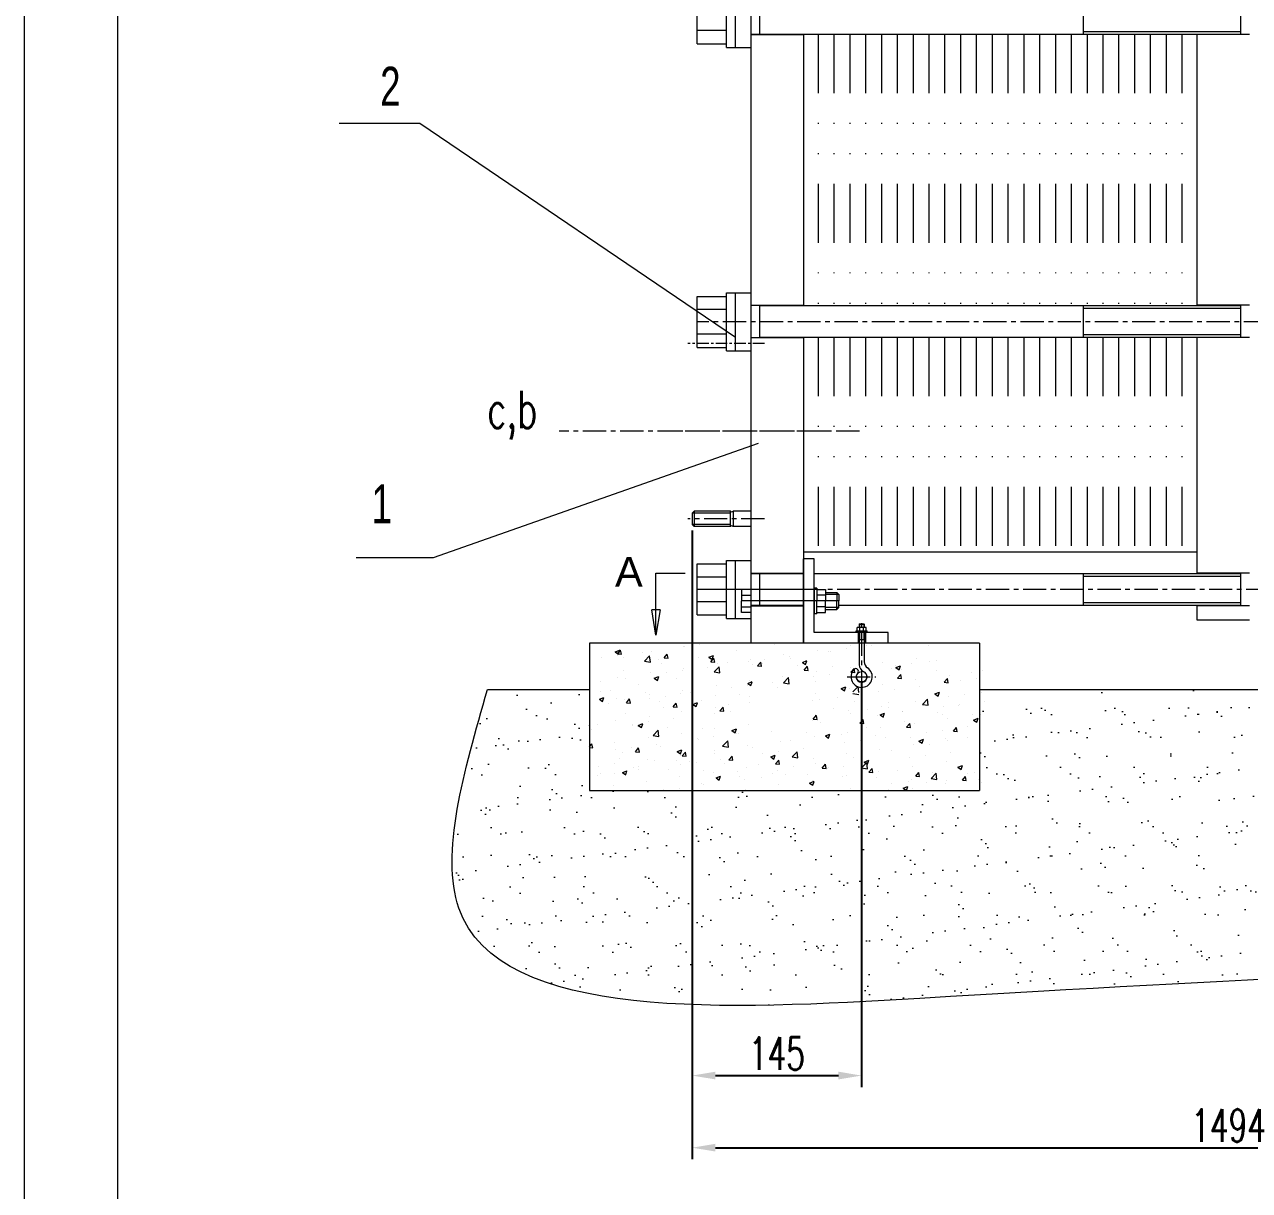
# Model space of a CAD drawing. Header units: millimetres. Extents: x 3108 to 3702, y 1162 to 1582.
# Drawn here: x 3108.1 to 3239.8, y 1321.2 to 1446.6 of the extents above; entities that cross this region are included whole.
import ezdxf

# ---------------------------------------------------------------- set-up
doc = ezdxf.new("R2010")
doc.units = ezdxf.units.MM
doc.linetypes.add('CENTERX2', pattern=[4, 2.5, -0.5, 0.5, -0.5])
doc.linetypes.add('DIVIDE', pattern=[31.75, 12.7, -6.35, 0, -6.35, 0, -6.35])
doc.layers.get('DEFPOINTS').update_dxf_attribs({"lineweight": 18})
for name, color, linetype, lineweight, true_color in [('1', 1, 'Continuous', 18, 0xff0000), ('2', 2, 'Continuous', 18, 0xffff00), ('3', 3, 'CENTERX2', 18, 0x00ff00), ('3尺寸线', 2, 'Continuous', 18, 0xffff00), ('4', 4, 'DIVIDE', 18, 0x00ffff)]:
    doc.layers.add(name, color=color, linetype=linetype, lineweight=lineweight, true_color=true_color)
doc.styles.add('HZ', font='txt.shx', dxfattribs={"width": 0.67, "bigfont": 'hztxt.shx'})
doc.styles.get("Standard").update_dxf_attribs({"font": 'arial.ttf'})
doc.styles.add('STYLE1', font='txt.shx', dxfattribs={"width": 0.67, "bigfont": 'hztxt.shx'})
doc.dimstyles.new('STANDARD$0', dxfattribs={"dimtxt": 3.5, "dimasz": 2.5, "dimexe": 1.25, "dimexo": 0.625, "dimtad": 1, "dimdec": 4, "dimdsep": 46, "dimtxsty": 'HZ', "dimcen": 2.5, "dimdle": 5, "dimadec": 0, "dimazin": 0, "dimtfac": 1, "dimtmove": 0, "dimatfit": 3, "dimfxl": 0, "dimtolj": 1, "dimlwd": -1, "dimlwe": -1, "dimarcsym": 0})

# ---------------------------------------------------------------- blocks, each defined once
blk = doc.blocks.new('_CLOSED')
at = {"color": 0, "linetype": 'ByBlock', "lineweight": -2}
for p, q in [((-1, 0.166667), (0, 0)), ((-1, 0.166667), (-1, -0.166667)), ((0, 0), (-1, -0.166667)), ((0, 0), (-1, 0))]:
    blk.add_line(p, q, dxfattribs=at)
blk = doc.blocks.new('*D55')
at = {"color": 0, "transparency": 16777216}
for p, q in [((3179.86, 1392.17), (3179.86, 1332.32)), ((3198.08, 1375.82), (3198.08, 1332.32)), ((3182.36, 1333.57), (3195.58, 1333.57))]:
    blk.add_line(p, q, dxfattribs=at)
for points in [[(3182.36, 1333.99), (3182.36, 1333.16), (3179.86, 1333.57)], [(3195.58, 1333.99), (3195.58, 1333.16), (3198.08, 1333.57)]]:
    blk.add_solid(points, dxfattribs=at)
at = {"layer": 'DEFPOINTS', "color": 0, "transparency": 16777216}
for p in [(3179.86, 1392.8), (3198.08, 1376.44), (3198.08, 1333.57)]:
    blk.add_point(p, dxfattribs=at)
at = {"color": 0, "transparency": 16777216, "insert": (3188.97, 1335.95), "char_height": 3.5, "attachment_point": 5, "style": 'HZ'}
blk.add_mtext('\\A1;145', dxfattribs=at)
blk = doc.blocks.new('*D56')
at = {"color": 0, "transparency": 16777216}
for p, q in [((3295.23, 1379.43), (3295.23, 1324.57)), ((3179.86, 1332.95), (3179.86, 1324.57)), ((3182.36, 1325.82), (3292.73, 1325.82))]:
    blk.add_line(p, q, dxfattribs=at)
for points in [[(3182.36, 1326.24), (3182.36, 1325.41), (3179.86, 1325.82)], [(3292.73, 1326.24), (3292.73, 1325.41), (3295.23, 1325.82)]]:
    blk.add_solid(points, dxfattribs=at)
at = {"layer": 'DEFPOINTS', "color": 0, "transparency": 16777216}
for p in [(3295.23, 1380.05), (3179.86, 1333.57), (3295.23, 1325.82)]:
    blk.add_point(p, dxfattribs=at)
at = {"color": 0, "transparency": 16777216, "insert": (3237.54, 1328.2), "char_height": 3.5, "attachment_point": 5, "style": 'HZ'}
blk.add_mtext('\\A1;1494', dxfattribs=at)

msp = doc.modelspace()

# ---------------------------------------------------------------- hatches: boundary and pattern name
at = {"layer": '2'}
h = msp.add_hatch(dxfattribs=at)
h.set_pattern_fill('AR-SAND', color=256, scale=0.1, style=0)
h.set_pattern_definition([(37.5, (2391.516, 728.7766), (-0.160003, 4.894132), [0, -3.8608, 0, -4.318, 0, -4.1275]), (7.5, (2391.516, 728.7766), (4.495233, 7.16825), [0, -2.0828, 0, -3.4798, 0, -1.3335]), (327.5, (2388.392, 728.7766), (7.909924, 0.014372), [0, -1.27, 0, -4.572, 0, -5.969]), (317.5, (2388.392, 728.7766), (7.635565, 2.229293), [0, -0.635, 0, -2.9972, 0, -3.429])])
edge = h.paths.add_edge_path(flags=0)
edge.add_spline(control_points=[(3157.85624, 1375.08889), (3155.30754, 1366.23767), (3147.32803, 1338.5262), (3227.89468, 1343.26097), (3264.89736, 1345.34502), (3305.10371, 1345.70333), (3309.89734, 1347.5173)], knot_values=[0, 0, 0, 0, 24.206218146, 75.785082964, 166.21556934, 183.086751471, 183.086751471, 183.086751471, 183.086751471], weights=[1, 1, 1, 1, 1, 1, 1], degree=3, periodic=0)
edge.add_line((3309.89734, 1347.5173), (3301.21813, 1364.21464))
edge.add_line((3301.21813, 1364.21464), (3266.86291, 1364.21464))
edge.add_line((3266.86291, 1364.21464), (3266.86291, 1375.08889))
edge.add_line((3266.86291, 1375.08889), (3210.76764, 1375.08889))
edge.add_line((3210.76764, 1375.08889), (3210.76764, 1364.21464))
edge.add_line((3210.76764, 1364.21464), (3168.81444, 1364.21464))
edge.add_line((3168.81444, 1364.21464), (3168.81444, 1375.08889))
edge.add_line((3168.81444, 1375.08889), (3157.85624, 1375.08889))

# ---------------------------------------------------------------- linework, layer by layer
at = {"lineweight": 0}
for p, q in [((3183.95939, 1394.04099), (3179.85557, 1394.04099)), ((3183.95939, 1392.79611), (3179.85557, 1392.79611))]:
    msp.add_line(p, q, dxfattribs=at)
at = {"layer": '1'}
for p, q in [((3118.06757, 1572.22091), (3118.06757, 1172.22091)), ((3183.54094, 1444.09573), (3183.54094, 1450.33383)), ((3184.5355, 1444.09573), (3184.5355, 1450.33383)), ((3180.40322, 1444.4738), (3180.40322, 1449.95576)), ((3187.12227, 1445.46622), (3187.12227, 1448.96334)), ((3221.9435, 1445.51348), (3221.9435, 1448.91608)), ((3238.8406, 1445.46622), (3238.8406, 1448.96334)), ((3183.54094, 1445.89155), (3180.40322, 1445.89155)), ((3186.17711, 1445.51348), (3238.8406, 1445.51348)), ((3186.17711, 1445.46622), (3191.84711, 1445.46622)), ((3239.78577, 1445.46622), (3234.11577, 1445.46622)), ((3180.40322, 1444.4738), (3183.54094, 1444.4738)), ((3180.40322, 1411.84844), (3180.40322, 1417.33041)), ((3180.40322, 1417.33041), (3183.54094, 1417.33041)), ((3180.40322, 1417.33041), (3183.54094, 1417.33041)), ((3183.54094, 1411.47038), (3183.54094, 1417.70847)), ((3184.5355, 1411.47038), (3184.5355, 1417.70847)), ((3186.17711, 1416.39874), (3191.84711, 1416.39874)), ((3187.12227, 1412.90162), (3187.12227, 1416.39874)), ((3187.12227, 1416.35148), (3238.8406, 1416.35148)), ((3221.9435, 1412.94888), (3221.9435, 1416.35148)), ((3239.78577, 1416.39874), (3234.11577, 1416.39874)), ((3238.8406, 1412.90162), (3238.8406, 1416.39874)), ((3183.54094, 1415.91266), (3180.40322, 1415.91266)), ((3183.54094, 1413.26619), (3180.40322, 1413.26619)), ((3186.17711, 1412.90162), (3191.84711, 1412.90162)), ((3187.12227, 1412.94888), (3238.8406, 1412.94888)), ((3239.78577, 1412.90162), (3234.11577, 1412.90162)), ((3180.40322, 1411.84844), (3183.54094, 1411.84844)), ((3180.40322, 1388.57269), (3183.54094, 1388.57269)), ((3180.40322, 1388.57269), (3183.54094, 1388.57269)), ((3180.40322, 1383.09072), (3180.40322, 1388.57269)), ((3183.54094, 1382.71265), (3183.54094, 1388.95075)), ((3184.5355, 1382.71265), (3184.5355, 1388.95075)), ((3183.54094, 1387.15494), (3180.40322, 1387.15494)), ((3186.17711, 1387.58026), (3191.84711, 1387.58026)), ((3186.17711, 1387.533), (3191.84711, 1387.533)), ((3187.12227, 1384.08315), (3187.12227, 1387.58026)), ((3192.98111, 1387.533), (3238.8406, 1387.533)), ((3221.9435, 1384.1304), (3221.9435, 1387.533)), ((3239.78577, 1387.58026), (3234.11577, 1387.58026)), ((3238.8406, 1384.08315), (3238.8406, 1387.58026)), ((3183.54094, 1384.50847), (3180.40322, 1384.50847)), ((3180.40322, 1383.09072), (3183.54094, 1383.09072)), ((3186.17711, 1384.1304), (3191.84711, 1384.1304)), ((3186.17711, 1384.08315), (3191.84711, 1384.08315)), ((3195.64, 1384.1304), (3238.8406, 1384.1304)), ((3239.78577, 1384.08315), (3234.11577, 1384.08315)), ((3197.80691, 1382.08205), (3197.85311, 1382.12825)), ((3197.80691, 1382.08205), (3198.36131, 1382.08205)), ((3197.80691, 1382.08205), (3197.80691, 1381.72257)), ((3197.85311, 1382.12825), (3198.31511, 1382.12825)), ((3198.36131, 1382.08205), (3198.31511, 1382.12825)), ((3198.36131, 1382.08205), (3198.36131, 1381.72257)), ((3197.49944, 1381.18826), (3197.49944, 1381.38637)), ((3197.49944, 1381.38637), (3198.66877, 1381.38637)), ((3197.80691, 1381.18826), (3197.80691, 1377.73046)), ((3198.36131, 1381.18826), (3198.36131, 1378.05958)), ((3198.66877, 1381.18826), (3198.66877, 1381.38637))]:
    msp.add_line(p, q, dxfattribs=at)
at = {"layer": '1', "ltscale": 0.25}
for p, q in [((3186.17711, 1496.74286), (3186.17711, 1396.72406)), ((3191.84711, 1445.51348), (3191.84711, 1434.71336)), ((3234.11577, 1445.51348), (3234.11577, 1434.71336)), ((3183.54094, 1444.09573), (3186.17711, 1444.09573)), ((3191.84711, 1440.79365), (3191.84711, 1416.35148)), ((3234.11577, 1440.79365), (3234.11577, 1416.35148)), ((3183.54094, 1417.70847), (3186.17711, 1417.70847)), ((3183.54094, 1417.70847), (3186.17711, 1417.70847)), ((3186.17711, 1417.76923), (3186.17711, 1411.53113)), ((3191.84711, 1412.94888), (3191.84711, 1389.83337)), ((3234.11577, 1412.94888), (3234.11577, 1389.83337)), ((3183.54094, 1411.47038), (3186.17711, 1411.47038)), ((3186.17711, 1396.72406), (3186.17711, 1380.05426)), ((3234.11577, 1396.72406), (3234.11577, 1395.02336)), ((3191.84711, 1391.62076), (3191.84711, 1380.05426)), ((3234.11577, 1391.62076), (3234.11577, 1387.533)), ((3234.11577, 1389.83337), (3191.84711, 1389.83337)), ((3183.54094, 1388.95075), (3186.17711, 1388.95075)), ((3185.15577, 1385.83823), (3185.15577, 1384.59026)), ((3186.17711, 1385.83823), (3185.15577, 1385.83823)), ((3186.17711, 1385.83823), (3186.17711, 1383.34229)), ((3192.98111, 1385.97544), (3192.98111, 1383.20508)), ((3193.24913, 1385.97544), (3192.98111, 1385.97544)), ((3193.24913, 1385.97544), (3193.24913, 1384.59026)), ((3193.24913, 1385.83823), (3194.19358, 1385.83823)), ((3194.19358, 1385.83823), (3194.19358, 1384.59026)), ((3185.15577, 1385.21425), (3186.17711, 1385.21425)), ((3185.15577, 1383.34229), (3185.15577, 1384.59026)), ((3194.19358, 1385.21425), (3193.24913, 1385.21425)), ((3193.24913, 1383.20508), (3193.24913, 1384.59026)), ((3194.19358, 1385.49633), (3195.43049, 1385.49633)), ((3194.19358, 1383.34229), (3194.19358, 1384.59026)), ((3194.19358, 1383.34229), (3194.19358, 1384.59026)), ((3195.43049, 1385.49633), (3195.43049, 1384.59026)), ((3195.43049, 1385.49633), (3195.64, 1385.29569)), ((3195.43049, 1383.6842), (3195.43049, 1384.59026)), ((3195.64, 1385.29569), (3195.64, 1384.59026)), ((3195.64, 1383.88484), (3195.64, 1384.59026)), ((3185.15577, 1383.96628), (3186.17711, 1383.96628)), ((3186.17711, 1383.34229), (3185.15577, 1383.34229)), ((3193.24913, 1383.20508), (3192.98111, 1383.20508)), ((3194.19358, 1383.96628), (3193.24913, 1383.96628)), ((3193.24913, 1383.34229), (3194.19358, 1383.34229)), ((3194.19358, 1383.6842), (3195.43049, 1383.6842)), ((3195.43049, 1383.6842), (3195.64, 1383.88484)), ((3234.11577, 1384.1304), (3234.11577, 1382.57426)), ((3183.54094, 1382.71265), (3186.17711, 1382.71265)), ((3234.11577, 1382.57426), (3239.78577, 1382.57426)), ((3191.84711, 1380.05426), (3186.17711, 1380.05426))]:
    msp.add_line(p, q, dxfattribs=at)
at = {"layer": '1', "lineweight": 0}
for p, q in [((3180.06305, 1394.24847), (3179.85557, 1394.04099)), ((3179.85557, 1394.04099), (3179.85557, 1392.79611)), ((3183.96268, 1394.24847), (3180.06305, 1394.24847)), ((3180.06305, 1394.24847), (3180.06305, 1392.58863)), ((3183.95939, 1394.24847), (3183.95939, 1392.58863)), ((3183.96268, 1393.71854), (3183.95939, 1393.71854)), ((3186.17711, 1394.24847), (3184.27011, 1394.24847)), ((3184.27061, 1394.24847), (3184.27061, 1392.58863)), ((3180.06305, 1392.58863), (3179.85557, 1392.79611)), ((3183.96268, 1392.58863), (3180.06305, 1392.58863)), ((3183.96268, 1392.58863), (3183.95939, 1392.58863)), ((3183.96268, 1392.58863), (3183.95939, 1392.58863)), ((3186.17711, 1392.58863), (3184.27011, 1392.58863)), ((3197.80691, 1380.42977), (3198.36131, 1380.42977)), ((3210.76764, 1380.05426), (3168.81444, 1380.05426)), ((3168.81444, 1380.05426), (3168.81444, 1364.21464)), ((3210.76764, 1380.05426), (3210.76764, 1364.21464)), ((3157.85624, 1375.08889), (3168.81444, 1375.08889)), ((3210.76764, 1375.08889), (3266.86291, 1375.08889)), ((3168.81444, 1364.21464), (3210.76764, 1364.21464))]:
    msp.add_line(p, q, dxfattribs=at)
at = {"layer": '1', "ltscale": 200}
for p, q in [((3192.98111, 1389.12626), (3191.84711, 1389.12626)), ((3191.84711, 1380.05426), (3191.84711, 1389.12626)), ((3192.98111, 1381.18826), (3192.98111, 1389.12626)), ((3200.91911, 1381.18826), (3192.98111, 1381.18826)), ((3200.91911, 1380.05426), (3200.91911, 1381.18826)), ((3200.91911, 1380.05426), (3191.84711, 1380.05426))]:
    msp.add_line(p, q, dxfattribs=at)
at = {"layer": '1', "ltscale": 0.1}
for p, q in [((3198.57894, 1381.72257), (3197.61513, 1381.72257)), ((3197.61513, 1381.38935), (3197.61513, 1381.72257)), ((3197.72103, 1381.18826), (3197.72103, 1380.05426)), ((3197.90381, 1381.38935), (3197.90381, 1381.72257)), ((3198.29027, 1381.38935), (3198.29027, 1381.72257)), ((3198.48569, 1381.18826), (3198.48569, 1380.05426)), ((3198.57894, 1381.38637), (3198.57894, 1381.72257))]:
    msp.add_line(p, q, dxfattribs=at)
at = {"layer": '1', "lineweight": 0}
for centre, start, end in [((3184.11639, 1394.36287), 216.6590614, 323.3409386), ((3184.11639, 1392.47422), 36.6590614, 143.3409386)]:
    msp.add_arc(centre, 0.19162, start, end, dxfattribs=at)
at = {"layer": '1'}
for centre, radius, start, end in [((3199.16981, 1378.05958), 0.8085, 180, 236.1390686), ((3198.08411, 1376.4415), 1.14007, 136.2364017, 56.1390686), ((3197.46095, 1377.03833), 0.2772, 316.2364017, 136.2364017), ((3198.08411, 1376.4415), 0.58567, 136.2364017, 67.5989023), ((3198.61541, 1377.73046), 0.8085, 180, 247.5989023)]:
    msp.add_arc(centre, radius, start, end, dxfattribs=at)
at = {"layer": '2'}
for p, q in [((3221.9435, 1445.79703), (3238.8406, 1445.79703)), ((3221.9435, 1416.06793), (3238.8406, 1416.06793)), ((3221.9435, 1413.23243), (3238.8406, 1413.23243)), ((3175.96428, 1383.64804), (3175.96428, 1387.56294)), ((3175.96428, 1387.56294), (3179.08819, 1387.56294)), ((3221.9435, 1387.24945), (3238.8406, 1387.24945)), ((3221.9435, 1384.41395), (3238.8406, 1384.41395)), ((3197.85311, 1382.12825), (3197.85311, 1381.72257)), ((3198.31511, 1382.12825), (3198.31511, 1381.72257)), ((3197.85311, 1381.18826), (3197.85311, 1380.42977)), ((3198.31511, 1381.18826), (3198.31511, 1380.42977)), ((3171.58955, 1379.10618), (3172.07968, 1379.29432)), ((3171.58956, 1379.10618), (3171.93775, 1378.87132)), ((3171.82561, 1378.91742), (3172.16307, 1379.31959)), ((3171.93683, 1378.86902), (3172.07876, 1379.29203)), ((3172.24309, 1378.87852), (3172.16216, 1379.31729)), ((3175.47566, 1379.20859), (3175.47566, 1379.20859)), ((3178.93619, 1379.64457), (3178.93619, 1379.64457)), ((3179.0114, 1379.65672), (3179.0114, 1379.65672)), ((3180.68856, 1379.87528), (3180.68856, 1379.87528)), ((3184.67273, 1379.24642), (3184.67273, 1379.24642)), ((3188.75503, 1379.94715), (3188.75503, 1379.94715)), ((3193.3275, 1379.31714), (3193.3275, 1379.31714)), ((3194.51464, 1379.11092), (3194.51464, 1379.11092)), ((3194.74341, 1379.20719), (3194.74341, 1379.20719)), ((3196.49579, 1379.43789), (3196.49579, 1379.43789)), ((3196.92156, 1379.81001), (3196.92156, 1379.81001)), ((3197.87025, 1380.05426), (3197.93912, 1380.00781)), ((3197.9382, 1380.00549), (3197.95456, 1380.05426)), ((3198.59694, 1379.81165), (3198.59694, 1379.81165)), ((3199.14691, 1379.78692), (3199.14691, 1379.78692)), ((3201.50431, 1380.00384), (3201.50431, 1380.00384)), ((3205.24107, 1379.84596), (3205.24107, 1379.84596)), ((3170.11183, 1378.48282), (3170.11183, 1378.48282)), ((3171.82561, 1378.91742), (3172.24401, 1378.88082)), ((3171.86421, 1378.71353), (3171.86421, 1378.71353)), ((3171.8816, 1378.71572), (3171.8816, 1378.71572)), ((3172.47841, 1378.49114), (3172.47841, 1378.49114)), ((3174.51533, 1379.06256), (3174.51533, 1379.06256)), ((3174.73903, 1378.11177), (3175.28425, 1378.68001)), ((3174.73903, 1378.11178), (3175.36158, 1378.01522)), ((3175.36063, 1378.01348), (3175.28329, 1378.67827)), ((3176.21517, 1378.33326), (3176.21517, 1378.33326)), ((3176.50812, 1377.84495), (3176.50812, 1377.84495)), ((3176.84643, 1378.47816), (3177.18389, 1378.88033)), ((3176.84643, 1378.47816), (3177.26483, 1378.44155)), ((3177.26391, 1378.43925), (3177.18298, 1378.87803)), ((3179.95193, 1378.17537), (3179.95193, 1378.17537)), ((3180.59043, 1378.54568), (3180.59043, 1378.54568)), ((3181.64946, 1378.54556), (3182.13959, 1378.73371)), ((3181.64946, 1378.54556), (3181.99766, 1378.3107)), ((3181.86725, 1378.03889), (3182.20471, 1378.44106)), ((3181.86725, 1378.03889), (3182.28565, 1378.00229)), ((3181.99673, 1378.3084), (3182.13867, 1378.73141)), ((3182.28473, 1377.99998), (3182.2038, 1378.43876)), ((3182.56199, 1377.8513), (3182.56199, 1377.8513)), ((3183.68868, 1378.01749), (3183.68868, 1378.01749)), ((3185.91905, 1378.04544), (3185.91905, 1378.04544)), ((3186.15605, 1378.34417), (3186.15605, 1378.34417)), ((3186.88807, 1377.59963), (3187.22553, 1378.0018)), ((3187.30556, 1377.56071), (3187.22462, 1377.99949)), ((3187.42544, 1377.8596), (3187.42544, 1377.8596)), ((3187.67143, 1378.27614), (3187.67143, 1378.27614)), ((3189.69179, 1378.7923), (3189.69179, 1378.7923)), ((3190.32256, 1378.62517), (3190.32256, 1378.62517)), ((3190.43234, 1378.41018), (3190.43234, 1378.41018)), ((3191.70937, 1377.98495), (3192.1995, 1378.17309)), ((3191.70937, 1377.98495), (3192.05756, 1377.75009)), ((3192.05664, 1377.74778), (3192.19857, 1378.17078)), ((3200.37219, 1377.92789), (3200.37219, 1377.92789)), ((3203.47866, 1377.83876), (3203.47866, 1377.83876)), ((3204.00789, 1378.45272), (3204.00789, 1378.45272)), ((3205.35262, 1378.0627), (3205.35262, 1378.0627)), ((3206.12978, 1378.18779), (3206.12978, 1378.18779)), ((3172.42582, 1377.14421), (3172.42582, 1377.14421)), ((3175.39054, 1376.87834), (3175.39054, 1376.87834)), ((3175.7679, 1376.28784), (3176.25803, 1376.47599)), ((3176.11517, 1376.05069), (3176.25711, 1376.47369)), ((3177.0947, 1376.88369), (3177.0947, 1376.88369)), ((3178.84708, 1377.1144), (3178.84708, 1377.1144)), ((3178.92628, 1377.32647), (3178.92628, 1377.32647)), ((3181.4982, 1377.46342), (3181.4982, 1377.46342)), ((3182.20971, 1376.95314), (3182.75493, 1377.52138)), ((3182.20971, 1376.95314), (3182.83227, 1376.85659)), ((3182.26773, 1377.00871), (3182.26773, 1377.00871)), ((3182.83131, 1376.85484), (3182.75397, 1377.51963)), ((3186.35003, 1377.70945), (3186.35003, 1377.70945)), ((3186.88807, 1377.59963), (3187.30647, 1377.56302)), ((3189.60668, 1376.46205), (3189.60668, 1376.46205)), ((3191.1622, 1377.70172), (3191.1622, 1377.70172)), ((3191.90889, 1377.16036), (3192.24635, 1377.56253)), ((3191.90889, 1377.16036), (3192.32729, 1377.12376)), ((3192.32638, 1377.12144), (3192.24544, 1377.56022)), ((3193.24238, 1376.98688), (3193.24238, 1376.98688)), ((3194.6543, 1376.67701), (3194.6543, 1376.67701)), ((3194.89895, 1377.54384), (3194.89895, 1377.54384)), ((3196.83644, 1377.47976), (3196.83644, 1377.47976)), ((3196.92971, 1376.9192), (3197.26718, 1377.32137)), ((3196.92971, 1376.9192), (3197.34811, 1376.8826)), ((3197.18801, 1376.85933), (3197.18801, 1376.85933)), ((3197.3472, 1376.88028), (3197.26626, 1377.31905)), ((3197.30542, 1377.22414), (3197.30542, 1377.22414)), ((3198.63571, 1377.38595), (3198.63571, 1377.38595)), ((3201.27031, 1377.36196), (3201.27031, 1377.36196)), ((3201.72628, 1377.60805), (3201.72628, 1377.60805)), ((3201.76927, 1377.42433), (3202.2594, 1377.61248)), ((3201.76927, 1377.42433), (3202.11747, 1377.18947)), ((3201.95053, 1376.28183), (3202.288, 1376.684)), ((3202.11654, 1377.18716), (3202.25848, 1377.61016)), ((3202.36802, 1376.2429), (3202.28708, 1376.68168)), ((3202.37247, 1377.22807), (3202.37247, 1377.22807)), ((3206.10923, 1377.07018), (3206.10923, 1377.07018)), ((3207.51683, 1376.61534), (3207.51683, 1376.61534)), ((3209.84598, 1376.9123), (3209.84598, 1376.9123)), ((3211.05258, 1377.06347), (3211.05258, 1377.06347)), ((3170.02272, 1375.95265), (3170.02272, 1375.95265)), ((3171.79648, 1376.38546), (3171.79648, 1376.38546)), ((3172.67385, 1376.30167), (3172.67385, 1376.30167)), ((3174.10313, 1375.60724), (3174.10313, 1375.60724)), ((3175.7679, 1376.28784), (3176.1161, 1376.05298)), ((3178.18543, 1376.30798), (3178.18543, 1376.30798)), ((3182.47687, 1375.52104), (3182.47687, 1375.52104)), ((3184.07757, 1375.28456), (3184.07757, 1375.28456)), ((3185.82781, 1375.72723), (3186.31794, 1375.91537)), ((3185.82781, 1375.72723), (3186.17601, 1375.49237)), ((3185.82995, 1375.51526), (3185.82995, 1375.51526)), ((3186.07093, 1376.01392), (3186.07093, 1376.01392)), ((3186.17508, 1375.49007), (3186.31701, 1375.91307)), ((3188.48107, 1375.86429), (3188.48107, 1375.86429)), ((3189.0234, 1375.25976), (3189.0234, 1375.25976)), ((3189.6804, 1375.79451), (3190.22562, 1376.36274)), ((3189.6804, 1375.79451), (3190.30296, 1375.69796)), ((3190.302, 1375.6962), (3190.22466, 1376.36099)), ((3192.90192, 1376.44631), (3192.90192, 1376.44631)), ((3193.10571, 1375.96049), (3193.10571, 1375.96049)), ((3195.88772, 1375.16662), (3196.37785, 1375.35476)), ((3195.88772, 1375.16662), (3196.23591, 1374.93176)), ((3196.23499, 1374.92944), (3196.37692, 1375.35245)), ((3196.75132, 1375.1495), (3196.75132, 1375.1495)), ((3197.15109, 1374.83398), (3197.69631, 1375.40222)), ((3197.77268, 1374.73567), (3197.69535, 1375.40046)), ((3200.28707, 1375.59763), (3200.28707, 1375.59763)), ((3201.95053, 1376.28183), (3202.36893, 1376.24523)), ((3203.92278, 1376.12246), (3203.92278, 1376.12246)), ((3204.28829, 1375.4269), (3204.28829, 1375.4269)), ((3206.97135, 1375.84257), (3207.30882, 1376.24474)), ((3206.97135, 1375.84257), (3207.38976, 1375.80596)), ((3207.38884, 1375.80363), (3207.3079, 1376.24241)), ((3208.70915, 1376.00892), (3208.70915, 1376.00892)), ((3210.46152, 1376.23963), (3210.46152, 1376.23963)), ((3168.85445, 1374.13178), (3168.85445, 1374.13178)), ((3169.88635, 1374.03013), (3170.37648, 1374.21827)), ((3169.88635, 1374.03013), (3170.23454, 1373.79527)), ((3170.02082, 1374.90651), (3170.02082, 1374.90651)), ((3170.23362, 1373.79298), (3170.37555, 1374.21598)), ((3171.11527, 1374.91417), (3171.11527, 1374.91417)), ((3171.71136, 1374.0552), (3171.71136, 1374.0552)), ((3172.5912, 1373.9739), (3172.5912, 1373.9739)), ((3172.79686, 1373.65208), (3173.13433, 1374.05425)), ((3173.21435, 1373.61317), (3173.13341, 1374.05195)), ((3174.85203, 1374.75629), (3174.85203, 1374.75629)), ((3175.25321, 1374.12281), (3175.25321, 1374.12281)), ((3175.30542, 1374.54808), (3175.30542, 1374.54808)), ((3177.00559, 1374.35351), (3177.00559, 1374.35351)), ((3178.58878, 1374.59841), (3178.58878, 1374.59841)), ((3178.84116, 1374.99621), (3178.84116, 1374.99621)), ((3179.65671, 1374.70254), (3179.65671, 1374.70254)), ((3180.8588, 1373.85829), (3180.8588, 1373.85829)), ((3182.32554, 1374.44052), (3182.32554, 1374.44052)), ((3184.9411, 1374.55902), (3184.9411, 1374.55902)), ((3186.0623, 1374.28264), (3186.0623, 1374.28264)), ((3192.81281, 1373.91613), (3192.81281, 1373.91613)), ((3193.15726, 1374.65662), (3193.15726, 1374.65662)), ((3193.53581, 1373.96687), (3193.53581, 1373.96687)), ((3195.46394, 1374.26516), (3195.46394, 1374.26516)), ((3197.15109, 1374.63588), (3197.77365, 1374.53932)), ((3199.88479, 1374.84717), (3199.88479, 1374.84717)), ((3201.63717, 1375.07788), (3201.63717, 1375.07788)), ((3204.62178, 1373.47724), (3205.167, 1374.04548)), ((3205.0636, 1373.88605), (3205.0636, 1373.88605)), ((3205.24337, 1373.37893), (3205.16603, 1374.04372)), ((3205.94762, 1374.606), (3206.43775, 1374.79414)), ((3205.94762, 1374.606), (3206.29582, 1374.37114)), ((3206.29489, 1374.36882), (3206.43683, 1374.79183)), ((3207.43171, 1374.28508), (3207.43171, 1374.28508)), ((3209.14591, 1374.58679), (3209.14591, 1374.58679)), ((3210.96746, 1374.73321), (3210.96746, 1374.73321)), ((3211.27116, 1373.82777), (3211.27116, 1373.82777)), ((3170.83236, 1373.54079), (3170.83236, 1373.54079)), ((3172.79686, 1373.65208), (3173.21527, 1373.61547)), ((3176.32796, 1373.81601), (3176.32796, 1373.81601)), ((3176.77649, 1373.15755), (3176.77649, 1373.15755)), ((3177.81769, 1373.21281), (3178.15515, 1373.61498)), ((3177.81769, 1373.21281), (3178.23609, 1373.17621)), ((3178.23517, 1373.1739), (3178.15423, 1373.61268)), ((3178.75605, 1372.66595), (3178.75605, 1372.66595)), ((3179.94625, 1373.46951), (3180.43638, 1373.65766)), ((3179.94625, 1373.46951), (3180.29445, 1373.23465)), ((3180.06472, 1373.65813), (3180.06472, 1373.65813)), ((3180.29352, 1373.23235), (3180.43546, 1373.65536)), ((3182.23608, 1372.52368), (3182.23608, 1372.52368)), ((3182.39175, 1373.19079), (3182.39175, 1373.19079)), ((3182.83851, 1372.77355), (3183.17597, 1373.17572)), ((3182.83851, 1372.77355), (3183.25691, 1372.73694)), ((3183.25599, 1372.73463), (3183.17505, 1373.17341)), ((3183.80148, 1373.50025), (3183.80148, 1373.50025)), ((3183.98846, 1372.75438), (3183.98846, 1372.75438)), ((3185.98581, 1373.68366), (3185.98581, 1373.68366)), ((3195.01175, 1373.02659), (3195.01175, 1373.02659)), ((3196.6662, 1372.81924), (3196.6662, 1372.81924)), ((3197.27257, 1373.80898), (3197.27257, 1373.80898)), ((3198.7485, 1372.86871), (3198.7485, 1372.86871)), ((3200.06607, 1372.34828), (3200.5562, 1372.53643)), ((3200.20195, 1373.26737), (3200.20195, 1373.26737)), ((3200.41333, 1372.11111), (3200.55527, 1372.53411)), ((3200.9813, 1373.18532), (3200.9813, 1373.18532)), ((3201.00933, 1373.6511), (3201.00933, 1373.6511)), ((3202.44681, 1372.66602), (3202.44681, 1372.66602)), ((3202.48526, 1372.71083), (3202.48526, 1372.71083)), ((3203.83766, 1373.79221), (3203.83766, 1373.79221)), ((3204.62178, 1373.47724), (3205.24433, 1373.38069)), ((3204.74608, 1373.49322), (3204.74608, 1373.49322)), ((3206.22202, 1372.55294), (3206.22202, 1372.55294)), ((3206.86766, 1373.24804), (3206.86766, 1373.24804)), ((3208.48284, 1373.33533), (3208.48284, 1373.33533)), ((3208.62004, 1373.47874), (3208.62004, 1373.47874)), ((3210.82321, 1373.04982), (3210.82321, 1373.04982)), ((3168.81799, 1371.19465), (3168.81444, 1371.22511)), ((3168.81444, 1371.19709), (3168.81895, 1371.19639)), ((3169.72261, 1371.35601), (3169.72261, 1371.35601)), ((3171.62624, 1371.72495), (3171.62624, 1371.72495)), ((3172.69419, 1372.45682), (3172.69419, 1372.45682)), ((3173.41173, 1371.36193), (3173.41173, 1371.36193)), ((3173.45936, 1371.19813), (3173.45936, 1371.19813)), ((3174.0647, 1371.21179), (3174.55483, 1371.39994)), ((3174.0647, 1371.21179), (3174.41289, 1370.97693)), ((3174.41196, 1370.97464), (3174.5539, 1371.39764)), ((3175.1641, 1371.59263), (3175.1641, 1371.59263)), ((3175.2203, 1372.21782), (3175.2203, 1372.21782)), ((3177.81523, 1371.94166), (3177.81523, 1371.94166)), ((3185.90069, 1371.3534), (3185.90069, 1371.3534)), ((3192.81669, 1371.78385), (3192.81669, 1371.78385)), ((3192.88015, 1371.89502), (3193.21761, 1372.29719)), ((3192.88015, 1371.89502), (3193.29855, 1371.85841)), ((3193.07215, 1372.32637), (3193.07215, 1372.32637)), ((3193.29763, 1371.85609), (3193.21669, 1372.29487)), ((3193.62245, 1371.50427), (3193.62245, 1371.50427)), ((3196.899, 1372.48458), (3196.899, 1372.48458)), ((3197.90097, 1371.45575), (3198.23843, 1371.85792)), ((3197.90097, 1371.45575), (3198.31937, 1371.41915)), ((3198.0433, 1372.08629), (3198.0433, 1372.08629)), ((3198.31845, 1371.41683), (3198.23751, 1371.8556)), ((3199.79568, 1372.317), (3199.79568, 1372.317)), ((3200.06607, 1372.34828), (3200.41426, 1372.11342)), ((3202.65861, 1371.64835), (3202.65861, 1371.64835)), ((3202.92179, 1371.01649), (3203.25926, 1371.41866)), ((3203.33927, 1370.97756), (3203.25834, 1371.41634)), ((3203.75254, 1371.46195), (3203.75254, 1371.46195)), ((3206.74091, 1372.34908), (3206.74091, 1372.34908)), ((3207.34659, 1371.95482), (3207.34659, 1371.95482)), ((3209.95877, 1372.39506), (3209.95877, 1372.39506)), ((3210.12597, 1371.78767), (3210.6161, 1371.97581)), ((3210.12597, 1371.78767), (3210.47417, 1371.55281)), ((3210.47324, 1371.55049), (3210.61517, 1371.97349)), ((3210.88234, 1372.40295), (3210.88234, 1372.40295)), ((3168.99087, 1370.77991), (3168.99087, 1370.77991)), ((3175.13518, 1369.88756), (3175.13518, 1369.88756)), ((3175.66708, 1370.13431), (3176.2123, 1370.70255)), ((3175.66708, 1370.13431), (3176.28964, 1370.03776)), ((3176.28867, 1370.03601), (3176.21134, 1370.7008)), ((3177.19612, 1371.04024), (3177.19612, 1371.04024)), ((3178.67093, 1370.33569), (3178.67093, 1370.33569)), ((3180.93288, 1370.88236), (3180.93288, 1370.88236)), ((3182.14697, 1369.9935), (3182.14697, 1369.9935)), ((3182.30663, 1370.86053), (3182.30663, 1370.86053)), ((3184.1246, 1370.65118), (3184.61473, 1370.83932)), ((3184.1246, 1370.65118), (3184.4728, 1370.41632)), ((3184.47187, 1370.41402), (3184.6138, 1370.83702)), ((3184.65209, 1370.38238), (3184.65209, 1370.38238)), ((3184.66964, 1370.72447), (3184.66964, 1370.72447)), ((3184.7981, 1370.34253), (3184.7981, 1370.34253)), ((3188.40639, 1370.56659), (3188.40639, 1370.56659)), ((3192.14315, 1370.40871), (3192.14315, 1370.40871)), ((3192.98703, 1369.99611), (3192.98703, 1369.99611)), ((3194.18451, 1370.09057), (3194.67464, 1370.27871)), ((3194.18451, 1370.09057), (3194.53271, 1369.85571)), ((3194.494, 1370.24688), (3194.494, 1370.24688)), ((3194.53177, 1369.8534), (3194.67371, 1370.2764)), ((3195.87991, 1370.25082), (3195.87991, 1370.25082)), ((3196.58108, 1370.48898), (3196.58108, 1370.48898)), ((3198.5763, 1370.94761), (3198.5763, 1370.94761)), ((3199.61666, 1370.09294), (3199.61666, 1370.09294)), ((3200.11683, 1370.93711), (3200.11683, 1370.93711)), ((3200.60532, 1369.90514), (3200.60532, 1369.90514)), ((3202.92179, 1371.01649), (3203.34019, 1370.97988)), ((3203.35342, 1369.93505), (3203.35342, 1369.93505)), ((3205.02617, 1370.48716), (3205.02617, 1370.48716)), ((3206.77855, 1370.71786), (3206.77855, 1370.71786)), ((3207.94261, 1370.57722), (3208.28008, 1370.97939)), ((3207.94261, 1370.57722), (3208.36102, 1370.54062)), ((3208.36009, 1370.53829), (3208.27916, 1370.97707)), ((3209.41428, 1369.89939), (3209.41428, 1369.89939)), ((3209.42967, 1371.06689), (3209.42967, 1371.06689)), ((3210.79722, 1370.0727), (3210.79722, 1370.0727)), ((3168.81444, 1368.90601), (3169.08477, 1369.22817)), ((3168.81444, 1368.82012), (3169.1657, 1368.78939)), ((3169.16478, 1368.78709), (3169.08384, 1369.22587)), ((3171.54112, 1369.39469), (3171.54112, 1369.39469)), ((3171.57024, 1368.60104), (3171.57024, 1368.60104)), ((3173.32262, 1368.83175), (3173.32262, 1368.83175)), ((3173.76812, 1368.38673), (3174.10559, 1368.7889)), ((3174.1856, 1368.34782), (3174.10467, 1368.7866)), ((3175.97374, 1369.18078), (3175.97374, 1369.18078)), ((3176.48748, 1368.98091), (3176.48748, 1368.98091)), ((3178.24305, 1368.39346), (3178.73318, 1368.5816)), ((3178.59031, 1368.1563), (3178.73224, 1368.57931)), ((3180.39459, 1369.76279), (3180.39459, 1369.76279)), ((3180.56978, 1369.68164), (3180.56978, 1369.68164)), ((3183.13777, 1368.97568), (3183.68299, 1369.54391)), ((3183.13777, 1368.97568), (3183.76032, 1368.87913)), ((3183.75936, 1368.87738), (3183.68202, 1369.54217)), ((3185.81557, 1369.02315), (3185.81557, 1369.02315)), ((3186.32939, 1368.84541), (3186.32939, 1368.84541)), ((3189.35132, 1369.47128), (3189.35132, 1369.47128)), ((3190.4117, 1369.54614), (3190.4117, 1369.54614)), ((3191.78096, 1368.74339), (3191.78096, 1368.74339)), ((3196.20182, 1369.32541), (3196.20182, 1369.32541)), ((3197.9542, 1369.55611), (3197.9542, 1369.55611)), ((3200.03171, 1368.60686), (3200.03171, 1368.60686)), ((3203.66742, 1369.13169), (3203.66742, 1369.13169)), ((3204.24442, 1369.52995), (3204.73454, 1369.71809)), ((3204.24442, 1369.52995), (3204.59261, 1369.29509)), ((3204.59168, 1369.29277), (3204.73361, 1369.71578)), ((3205.33197, 1369.19866), (3205.33197, 1369.19866)), ((3207.09018, 1369.77717), (3207.09018, 1369.77717)), ((3207.26148, 1369.62457), (3207.26148, 1369.62457)), ((3210.82694, 1369.61929), (3210.82694, 1369.61929)), ((3172.09622, 1367.62116), (3172.09622, 1367.62116)), ((3172.40518, 1368.28017), (3172.40518, 1368.28017)), ((3173.76812, 1368.38673), (3174.18653, 1368.35013)), ((3175.05006, 1367.55731), (3175.05006, 1367.55731)), ((3175.83298, 1367.46328), (3175.83298, 1367.46328)), ((3178.16479, 1367.44394), (3178.16479, 1367.44394)), ((3178.24305, 1368.39346), (3178.59124, 1368.1586)), ((3178.58581, 1368.00544), (3178.58581, 1368.00544)), ((3178.78895, 1367.94747), (3179.12641, 1368.34964)), ((3178.78895, 1367.94747), (3179.20735, 1367.91086)), ((3179.20642, 1367.90856), (3179.12549, 1368.34733)), ((3179.56974, 1367.30539), (3179.56974, 1367.30539)), ((3182.22152, 1368.53027), (3182.22152, 1368.53027)), ((3182.24709, 1368.14467), (3182.24709, 1368.14467)), ((3182.95661, 1367.58164), (3182.95661, 1367.58164)), ((3183.80977, 1367.5082), (3184.14723, 1367.91037)), ((3183.80977, 1367.5082), (3184.22817, 1367.4716)), ((3184.22725, 1367.46929), (3184.14631, 1367.90807)), ((3187.37746, 1368.16366), (3187.37746, 1368.16366)), ((3188.30295, 1367.83285), (3188.79308, 1368.02099)), ((3188.30295, 1367.83285), (3188.65115, 1367.59799)), ((3188.65022, 1367.59568), (3188.79215, 1368.01869)), ((3188.83059, 1367.06894), (3189.16805, 1367.47111)), ((3189.12984, 1368.39436), (3189.12984, 1368.39436)), ((3189.24807, 1367.03002), (3189.16713, 1367.4688)), ((3190.60845, 1367.81705), (3191.15367, 1368.38528)), ((3190.60846, 1367.81705), (3191.23101, 1367.72049)), ((3191.23005, 1367.71874), (3191.15271, 1368.38353)), ((3192.90191, 1367.66585), (3192.90191, 1367.66585)), ((3196.49596, 1368.15873), (3196.49596, 1368.15873)), ((3197.16737, 1367.79719), (3197.16737, 1367.79719)), ((3198.36286, 1367.27223), (3198.85299, 1367.46038)), ((3198.36286, 1367.27223), (3198.71105, 1367.03737)), ((3198.71012, 1367.03506), (3198.85206, 1367.45806)), ((3201.24967, 1368.49792), (3201.24967, 1368.49792)), ((3203.18469, 1367.72627), (3203.18469, 1367.72627)), ((3204.93706, 1367.95698), (3204.93706, 1367.95698)), ((3207.17636, 1367.29431), (3207.17636, 1367.29431)), ((3207.58819, 1368.30601), (3207.58819, 1368.30601)), ((3210.7121, 1367.74244), (3210.7121, 1367.74244)), ((3169.8354, 1366.83877), (3169.8354, 1366.83877)), ((3170.00018, 1366.04247), (3170.00018, 1366.04247)), ((3171.456, 1367.06443), (3171.456, 1367.06443)), ((3171.48113, 1366.07087), (3171.48113, 1366.07087)), ((3172.36149, 1366.13574), (3172.85162, 1366.32389)), ((3172.36149, 1366.13574), (3172.70969, 1365.90088)), ((3172.70875, 1365.89859), (3172.85069, 1366.32159)), ((3173.57216, 1366.68089), (3173.57216, 1366.68089)), ((3174.08248, 1366.74321), (3174.08248, 1366.74321)), ((3174.13225, 1366.4199), (3174.13225, 1366.4199)), ((3177.30891, 1366.523), (3177.30891, 1366.523)), ((3178.55311, 1367.00191), (3178.55311, 1367.00191)), ((3180.30549, 1367.23262), (3180.30549, 1367.23262)), ((3181.04567, 1366.36512), (3181.04567, 1366.36512)), ((3182.1364, 1366.20001), (3182.1364, 1366.20001)), ((3183.30649, 1367.14751), (3183.30649, 1367.14751)), ((3184.78243, 1366.20723), (3184.78243, 1366.20723)), ((3185.73045, 1366.69289), (3185.73045, 1366.69289)), ((3187.04325, 1366.98962), (3187.04325, 1366.98962)), ((3188.51918, 1366.04935), (3188.51918, 1366.04935)), ((3188.83059, 1367.06894), (3189.24899, 1367.03233)), ((3189.00276, 1366.39572), (3189.00276, 1366.39572)), ((3189.2662, 1367.14102), (3189.2662, 1367.14102)), ((3189.93948, 1365.98251), (3189.93948, 1365.98251)), ((3190.78001, 1366.83174), (3190.78001, 1366.83174)), ((3193.08506, 1367.09645), (3193.08506, 1367.09645)), ((3193.85141, 1366.62967), (3194.18887, 1367.03184)), ((3193.85141, 1366.62967), (3194.26981, 1366.59307)), ((3194.26889, 1366.59075), (3194.18795, 1367.02953)), ((3194.36033, 1366.56453), (3194.36033, 1366.56453)), ((3194.51676, 1366.67386), (3194.51676, 1366.67386)), ((3196.11271, 1366.79523), (3196.11271, 1366.79523)), ((3198.07914, 1366.65841), (3198.62436, 1367.22665)), ((3198.07914, 1366.65841), (3198.7017, 1366.56186)), ((3198.25352, 1366.51597), (3198.25352, 1366.51597)), ((3198.70073, 1366.5601), (3198.62339, 1367.22489)), ((3198.76383, 1367.14426), (3198.76383, 1367.14426)), ((3198.87223, 1366.19041), (3199.20969, 1366.59258)), ((3198.87223, 1366.19041), (3199.29063, 1366.1538)), ((3199.28971, 1366.15148), (3199.20877, 1366.59026)), ((3199.94659, 1366.2766), (3199.94659, 1366.2766)), ((3201.99028, 1366.35809), (3201.99028, 1366.35809)), ((3203.5823, 1366.80143), (3203.5823, 1366.80143)), ((3203.89305, 1365.75114), (3204.23052, 1366.15331)), ((3204.31053, 1365.71221), (3204.22959, 1366.15099)), ((3205.54983, 1365.49978), (3206.09505, 1366.06801)), ((3205.72703, 1366.2002), (3205.72703, 1366.2002)), ((3206.17142, 1365.40146), (3206.09408, 1366.06625)), ((3208.42276, 1366.71162), (3208.91289, 1366.89976)), ((3208.42277, 1366.71162), (3208.77096, 1366.47676)), ((3208.77003, 1366.47444), (3208.91196, 1366.89744)), ((3209.46379, 1366.04232), (3209.46379, 1366.04232)), ((3210.16755, 1366.12714), (3210.16755, 1366.12714)), ((3169.72875, 1365.84016), (3169.72875, 1365.84016)), ((3171.37089, 1364.73418), (3171.37089, 1364.73418)), ((3174.96494, 1365.22705), (3174.96494, 1365.22705)), ((3178.50069, 1365.67518), (3178.50069, 1365.67518)), ((3180.83816, 1364.99425), (3180.83816, 1364.99425)), ((3181.11512, 1364.82076), (3181.11512, 1364.82076)), ((3182.4214, 1365.57513), (3182.91153, 1365.76327)), ((3182.4214, 1365.57513), (3182.76959, 1365.34027)), ((3182.76866, 1365.33797), (3182.91059, 1365.76097)), ((3184.92046, 1365.69498), (3184.92046, 1365.69498)), ((3185.53598, 1365.40278), (3185.53598, 1365.40278)), ((3187.28835, 1365.63348), (3187.28835, 1365.63348)), ((3189.18108, 1364.81076), (3189.18108, 1364.81076)), ((3192.25594, 1365.89146), (3192.25594, 1365.89146)), ((3192.4813, 1365.01452), (3192.97143, 1365.20266)), ((3192.4813, 1365.01452), (3192.8295, 1364.77965)), ((3192.81679, 1365.3356), (3192.81679, 1365.3356)), ((3192.82856, 1364.77735), (3192.9705, 1365.20035)), ((3195.9927, 1365.73358), (3195.9927, 1365.73358)), ((3196.41085, 1365.82847), (3196.41085, 1365.82847)), ((3199.72946, 1365.5757), (3199.72946, 1365.5757)), ((3201.3432, 1364.96539), (3201.3432, 1364.96539)), ((3202.54121, 1364.4539), (3203.03134, 1364.64204)), ((3202.88847, 1364.21672), (3203.0304, 1364.63973)), ((3203.09558, 1365.1961), (3203.09558, 1365.1961)), ((3203.46621, 1365.41781), (3203.46621, 1365.41781)), ((3203.89305, 1365.75114), (3204.31145, 1365.71454)), ((3205.04296, 1365.02201), (3205.04296, 1365.02201)), ((3205.54983, 1365.49978), (3206.17239, 1365.40323)), ((3205.7467, 1365.54512), (3205.7467, 1365.54512)), ((3207.09124, 1364.96405), (3207.09124, 1364.96405)), ((3207.20297, 1365.25993), (3207.20297, 1365.25993)), ((3208.91387, 1365.31188), (3209.25134, 1365.71405)), ((3208.91387, 1365.31188), (3209.33227, 1365.27527)), ((3209.12527, 1365.72275), (3209.12527, 1365.72275)), ((3209.33135, 1365.27294), (3209.25041, 1365.71172)), ((3210.62698, 1365.41218), (3210.62698, 1365.41218)), ((3210.93973, 1365.10204), (3210.93973, 1365.10204)), ((3176.71162, 1364.24103), (3176.71162, 1364.24103)), ((3176.75585, 1364.29352), (3176.75585, 1364.29352)), ((3178.464, 1364.47173), (3178.464, 1364.47173)), ((3185.64533, 1364.36263), (3185.64533, 1364.36263)), ((3196.92235, 1364.38338), (3196.92235, 1364.38338)), ((3200.96066, 1364.32128), (3200.96066, 1364.32128)), ((3202.54121, 1364.4539), (3202.8894, 1364.21904)), ((3203.49718, 1364.47118), (3203.49718, 1364.47118))]:
    msp.add_line(p, q, dxfattribs=at)
at = {"layer": '2', "ltscale": 0.5}
for p, q in [((3150.57306, 1435.92129), (3141.88746, 1435.92129)), ((3184.5355, 1412.89119), (3150.57306, 1435.92129)), ((3186.95989, 1401.50013), (3152.01033, 1389.21387)), ((3152.01033, 1389.21387), (3143.73843, 1389.21387)), ((3185.15577, 1385.8317), (3180.40322, 1385.8317)), ((3193.24913, 1385.8317), (3186.17711, 1385.8317)), ((3195.64, 1384.59026), (3185.15577, 1384.59026))]:
    msp.add_line(p, q, dxfattribs=at)
at = {"layer": '2', "ltscale": 0.25}
for p, q in [((3195.64, 1385.29569), (3194.19358, 1385.29569)), ((3195.64, 1383.88484), (3194.19358, 1383.88484))]:
    msp.add_line(p, q, dxfattribs=at)
at = {"layer": '2'}
msp.add_open_spline([(3321.56135, 1375.08889), (3320.58962, 1364.49504), (3318.87589, 1345.81197), (3265.89497, 1345.4012), (3227.89468, 1343.26097), (3147.32803, 1338.5262), (3155.30754, 1366.23767), (3157.85624, 1375.08889)], degree=3, knots=[0, 0, 0, 0, 1004.037317, 1770.697667523, 5047.966273089, 6917.222993412, 7794.474482048, 7794.474482048, 7794.474482048, 7794.474482048], dxfattribs=at)
at = {"layer": '3'}
for p, q in [((3265.6594, 1414.58943), (3180.40322, 1414.58943)), ((3194.6137, 1402.84766), (3165.55033, 1402.84766)), ((3197.85073, 1402.84766), (3176.57533, 1402.84766)), ((3253.93426, 1385.8317), (3194.19358, 1385.8317)), ((3198.08411, 1374.68847), (3198.08411, 1382.32904)), ((3196.51544, 1376.4415), (3199.58961, 1376.4415))]:
    msp.add_line(p, q, dxfattribs=at)
at = {"layer": '3', "lineweight": 0, "ltscale": 0.5}
msp.add_line((3187.63674, 1412.27678), (3179.38073, 1412.27678), dxfattribs=at)
at = {"layer": '3', "lineweight": 0}
msp.add_line((3187.63674, 1393.41855), (3179.38073, 1393.41855), dxfattribs=at)
at = {"layer": '3'}
msp.add_circle((3198.08411, 1376.4415), 0.5544, dxfattribs=at)
at = {"layer": '3尺寸线'}
msp.add_lwpolyline([(3702.06757, 1162.22091), (3108.06757, 1162.22091), (3108.06757, 1582.22091), (3702.06757, 1582.22091)], close=True, dxfattribs=at)
at = {"layer": '4', "ltscale": 0.5}
for p, q in [((3193.39876, 1445.51348), (3193.39876, 1416.35148)), ((3195.09976, 1445.51348), (3195.09976, 1416.35148)), ((3196.80076, 1445.51348), (3196.80076, 1416.35148)), ((3198.50176, 1445.51348), (3198.50176, 1416.35148)), ((3200.20276, 1445.51348), (3200.20276, 1416.35148)), ((3201.90376, 1445.51348), (3201.90376, 1416.35148)), ((3203.60476, 1445.51348), (3203.60476, 1416.35148)), ((3205.30576, 1445.51348), (3205.30576, 1416.35148)), ((3207.00676, 1445.51348), (3207.00676, 1416.35148)), ((3208.70776, 1445.51348), (3208.70776, 1416.35148)), ((3210.40876, 1445.51348), (3210.40876, 1416.35148)), ((3212.10976, 1445.51348), (3212.10976, 1416.35148)), ((3213.81076, 1445.51348), (3213.81076, 1416.35148)), ((3215.51176, 1445.51348), (3215.51176, 1416.35148)), ((3217.21276, 1445.51348), (3217.21276, 1416.35148)), ((3218.91376, 1445.51348), (3218.91376, 1416.35148)), ((3220.61476, 1445.51348), (3220.61476, 1416.35148)), ((3222.31576, 1445.51348), (3222.31576, 1416.35148)), ((3224.01676, 1445.51348), (3224.01676, 1416.35148)), ((3225.71776, 1445.51348), (3225.71776, 1416.35148)), ((3227.41876, 1445.51348), (3227.41876, 1416.35148)), ((3229.11976, 1445.51348), (3229.11976, 1416.35148)), ((3230.82076, 1445.51348), (3230.82076, 1416.35148)), ((3232.52176, 1445.51348), (3232.52176, 1416.35148)), ((3193.39876, 1412.94888), (3193.39876, 1389.83337)), ((3195.09976, 1412.94888), (3195.09976, 1389.83337)), ((3196.80076, 1412.94888), (3196.80076, 1389.83337)), ((3198.50176, 1412.94888), (3198.50176, 1389.83337)), ((3200.20276, 1412.94888), (3200.20276, 1389.83337)), ((3201.90376, 1412.94888), (3201.90376, 1389.83337)), ((3203.60476, 1412.94888), (3203.60476, 1389.83337)), ((3205.30576, 1412.94888), (3205.30576, 1389.83337)), ((3207.00676, 1412.94888), (3207.00676, 1389.83337)), ((3208.70776, 1412.94888), (3208.70776, 1389.83337)), ((3210.40876, 1412.94888), (3210.40876, 1389.83337)), ((3212.10976, 1412.94888), (3212.10976, 1389.83337)), ((3213.81076, 1412.94888), (3213.81076, 1389.83337)), ((3215.51176, 1412.94888), (3215.51176, 1389.83337)), ((3217.21276, 1412.94888), (3217.21276, 1389.83337)), ((3218.91376, 1412.94888), (3218.91376, 1389.83337)), ((3220.61476, 1412.94888), (3220.61476, 1389.83337)), ((3222.31576, 1412.94888), (3222.31576, 1389.83337)), ((3224.01676, 1412.94888), (3224.01676, 1389.83337)), ((3225.71776, 1412.94888), (3225.71776, 1389.83337)), ((3227.41876, 1412.94888), (3227.41876, 1389.83337)), ((3229.11976, 1412.94888), (3229.11976, 1389.83337)), ((3230.82076, 1412.94888), (3230.82076, 1389.83337)), ((3232.52176, 1412.94888), (3232.52176, 1389.83337))]:
    msp.add_line(p, q, dxfattribs=at)

# ---------------------------------------------------------------- block references
at = {"layer": '2', "xscale": 2.730000000000073, "yscale": 2.730000000000073, "zscale": 2.730000000000073, "rotation": 270}
msp.add_blockref('_CLOSED', (3175.96428, 1380.91804), dxfattribs=at)

# ---------------------------------------------------------------- texts
at = {"layer": '2', "ltscale": 0.5, "char_height": 4.2, "width": 4.02, "attachment_point": 7}
for s, insert in [('\\T1;{\\W0.67;2}', (3146.31375, 1437.81138)), ('\\T1;{\\W0.67;1}', (3145.39281, 1392.93255))]:
    msp.add_mtext(s, dxfattribs=dict(at, insert=insert))
at = {"layer": '2', "insert": (3157.83155, 1401.95766), "char_height": 4, "width": 21.2677143, "attachment_point": 7, "style": 'STYLE1'}
msp.add_mtext('\\T1;c,b', dxfattribs=at)
at = {"layer": '2', "insert": (3171.56813, 1389.32432), "char_height": 3.185, "width": 8.096361, "attachment_point": 1}
msp.add_mtext('\\T1;A', dxfattribs=at)

# ---------------------------------------------------------------- dimensions: what is measured, and where the dimension line sits
for base, p1, p2, text, picture, middle in [((3198.08411, 1333.5722), (3179.85557, 1392.79611), (3198.08411, 1376.4415), '145', '*D55', (3188.96984, 1335.9472)), ((3295.23031, 1325.82261), (3179.85557, 1333.5722), (3295.23031, 1380.05426), '1494', '*D56', (3237.54294, 1328.19761))]:
    dim = msp.add_linear_dim(base=base, p1=p1, p2=p2, text=text, dimstyle='STANDARD$0')
    dim.commit()
    dim.dimension.update_dxf_attribs({"geometry": picture, "text_midpoint": middle})

doc.saveas('drawing.dxf')
